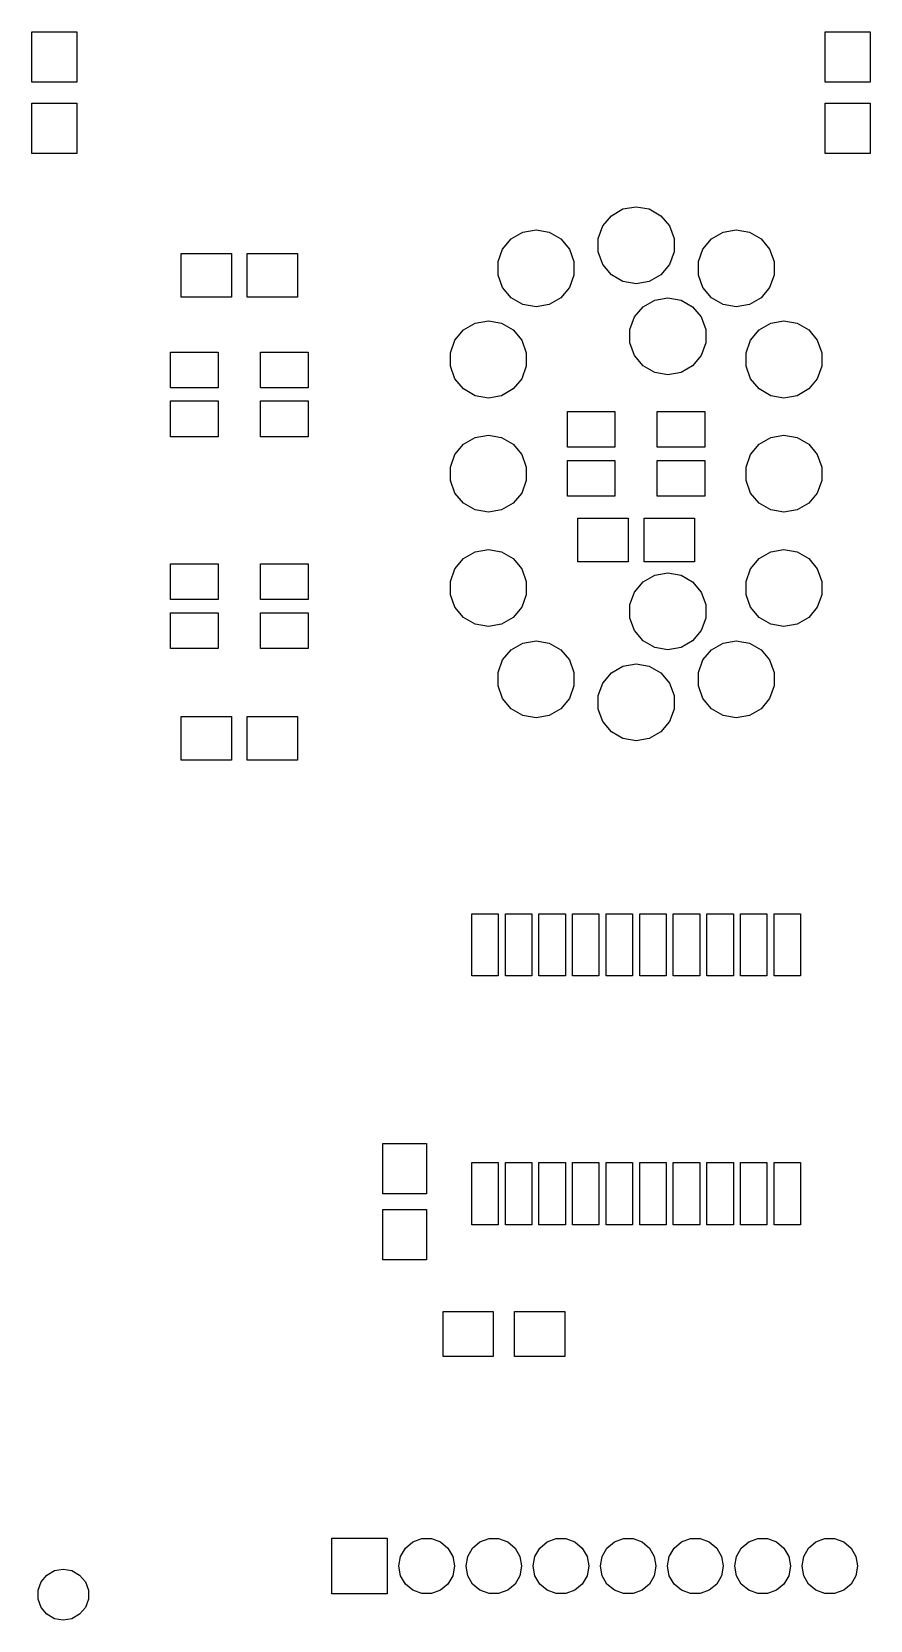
# Model space of a CAD drawing. Extents: x 74 to 226, y -103 to -43.
# Drawn here: x 117.2 to 148.8, y -103.3 to -43.3 of the extents above; entities that cross this region are included whole.
import ezdxf

# ---------------------------------------------------------------- set-up
doc = ezdxf.new("R2010")
doc.units = 0
doc.header["$MEASUREMENT"] = 0
doc.layers.add('BLACK', color=7, linetype='CONTINUOUS')

msp = doc.modelspace()

# ---------------------------------------------------------------- linework, layer by layer
at = {"layer": 'Black'}
for p, q in [((117.15, -45.2), (117.15, -43.3)), ((117.15, -43.3), (118.85, -43.3)), ((118.85, -43.3), (118.85, -45.2)), ((147.15, -45.2), (147.15, -43.3)), ((147.15, -43.3), (148.85, -43.3)), ((148.85, -43.3), (148.85, -45.2)), ((118.85, -45.2), (117.15, -45.2)), ((148.85, -45.2), (147.15, -45.2)), ((117.15, -47.9), (117.15, -46)), ((117.15, -46), (118.85, -46)), ((118.85, -46), (118.85, -47.9)), ((147.15, -47.9), (147.15, -46)), ((147.15, -46), (148.85, -46)), ((148.85, -46), (148.85, -47.9)), ((118.85, -47.9), (117.15, -47.9)), ((148.85, -47.9), (147.15, -47.9)), ((138.739, -50.6362), (139.064, -50.249)), ((139.064, -50.249), (139.502, -49.9962)), ((139.502, -49.9962), (140, -49.9085)), ((140, -49.9085), (140.498, -49.9962)), ((140.498, -49.9962), (140.936, -50.249)), ((140.936, -50.249), (141.261, -50.6362)), ((135.278, -51.123), (135.716, -50.8702)), ((135.716, -50.8702), (136.214, -50.7825)), ((136.214, -50.7825), (136.712, -50.8702)), ((136.712, -50.8702), (137.15, -51.123)), ((138.567, -51.1112), (138.739, -50.6362)), ((141.261, -50.6362), (141.433, -51.1112)), ((142.85, -51.123), (143.288, -50.8702)), ((143.288, -50.8702), (143.786, -50.7825)), ((143.786, -50.7825), (144.284, -50.8702)), ((144.284, -50.8702), (144.722, -51.123)), ((134.781, -51.9852), (134.953, -51.5102)), ((134.953, -51.5102), (135.278, -51.123)), ((137.15, -51.123), (137.475, -51.5102)), ((137.475, -51.5102), (137.647, -51.9852)), ((138.567, -51.6168), (138.567, -51.1112)), ((141.433, -51.1112), (141.433, -51.6168)), ((142.353, -51.9852), (142.525, -51.5102)), ((142.525, -51.5102), (142.85, -51.123)), ((144.722, -51.123), (145.047, -51.5102)), ((145.047, -51.5102), (145.219, -51.9852)), ((122.8, -53.325), (122.8, -51.675)), ((122.8, -51.675), (124.7, -51.675)), ((124.7, -51.675), (124.7, -53.325)), ((125.3, -53.325), (125.3, -51.675)), ((125.3, -51.675), (127.2, -51.675)), ((127.2, -51.675), (127.2, -53.325)), ((134.781, -52.4908), (134.781, -51.9852)), ((137.647, -51.9852), (137.647, -52.4908)), ((138.739, -52.0918), (138.567, -51.6168)), ((139.064, -52.479), (138.739, -52.0918)), ((141.261, -52.0918), (140.936, -52.479)), ((141.433, -51.6168), (141.261, -52.0918)), ((142.353, -52.4908), (142.353, -51.9852)), ((145.219, -51.9852), (145.219, -52.4908)), ((134.953, -52.9658), (134.781, -52.4908)), ((137.647, -52.4908), (137.475, -52.9658)), ((139.502, -52.7318), (139.064, -52.479)), ((140, -52.8195), (139.502, -52.7318)), ((140.498, -52.7318), (140, -52.8195)), ((140.936, -52.479), (140.498, -52.7318)), ((142.525, -52.9658), (142.353, -52.4908)), ((145.219, -52.4908), (145.047, -52.9658)), ((124.7, -53.325), (122.8, -53.325)), ((127.2, -53.325), (125.3, -53.325)), ((135.278, -53.353), (134.953, -52.9658)), ((135.716, -53.6058), (135.278, -53.353)), ((137.15, -53.353), (136.712, -53.6058)), ((137.475, -52.9658), (137.15, -53.353)), ((140.702, -53.4352), (141.2, -53.3475)), ((141.2, -53.3475), (141.698, -53.4352)), ((142.85, -53.353), (142.525, -52.9658)), ((143.288, -53.6058), (142.85, -53.353)), ((144.722, -53.353), (144.284, -53.6058)), ((145.047, -52.9658), (144.722, -53.353)), ((136.214, -53.6935), (135.716, -53.6058)), ((136.712, -53.6058), (136.214, -53.6935)), ((139.939, -54.0752), (140.264, -53.688)), ((140.264, -53.688), (140.702, -53.4352)), ((141.698, -53.4352), (142.136, -53.688)), ((142.136, -53.688), (142.461, -54.0752)), ((143.786, -53.6935), (143.288, -53.6058)), ((144.284, -53.6058), (143.786, -53.6935)), ((133.151, -54.9542), (133.476, -54.567)), ((133.476, -54.567), (133.914, -54.3142)), ((133.914, -54.3142), (134.412, -54.2265)), ((134.412, -54.2265), (134.91, -54.3142)), ((134.91, -54.3142), (135.348, -54.567)), ((135.348, -54.567), (135.673, -54.9542)), ((139.767, -54.5502), (139.939, -54.0752)), ((139.767, -55.0558), (139.767, -54.5502)), ((142.461, -54.0752), (142.633, -54.5502)), ((142.633, -54.5502), (142.633, -55.0558)), ((144.327, -54.9542), (144.652, -54.567)), ((144.652, -54.567), (145.09, -54.3142)), ((145.09, -54.3142), (145.588, -54.2265)), ((145.588, -54.2265), (146.086, -54.3142)), ((146.086, -54.3142), (146.524, -54.567)), ((146.524, -54.567), (146.849, -54.9542)), ((132.979, -55.4292), (133.151, -54.9542)), ((135.673, -54.9542), (135.845, -55.4292)), ((139.939, -55.5308), (139.767, -55.0558)), ((142.633, -55.0558), (142.461, -55.5308)), ((144.155, -55.4292), (144.327, -54.9542)), ((146.849, -54.9542), (147.021, -55.4292)), ((122.4, -56.75), (122.4, -55.4)), ((122.4, -55.4), (124.2, -55.4)), ((124.2, -55.4), (124.2, -56.75)), ((125.8, -56.75), (125.8, -55.4)), ((125.8, -55.4), (127.6, -55.4)), ((127.6, -55.4), (127.6, -56.75)), ((132.979, -55.9348), (132.979, -55.4292)), ((135.845, -55.4292), (135.845, -55.9348)), ((140.264, -55.918), (139.939, -55.5308)), ((142.461, -55.5308), (142.136, -55.918)), ((144.155, -55.9348), (144.155, -55.4292)), ((147.021, -55.4292), (147.021, -55.9348)), ((133.151, -56.4098), (132.979, -55.9348)), ((133.476, -56.797), (133.151, -56.4098)), ((135.673, -56.4098), (135.348, -56.797)), ((135.845, -55.9348), (135.673, -56.4098)), ((140.702, -56.1708), (140.264, -55.918)), ((141.2, -56.2585), (140.702, -56.1708)), ((141.698, -56.1708), (141.2, -56.2585)), ((142.136, -55.918), (141.698, -56.1708)), ((144.327, -56.4098), (144.155, -55.9348)), ((144.652, -56.797), (144.327, -56.4098)), ((146.849, -56.4098), (146.524, -56.797)), ((147.021, -55.9348), (146.849, -56.4098)), ((124.2, -56.75), (122.4, -56.75)), ((127.6, -56.75), (125.8, -56.75)), ((133.914, -57.0498), (133.476, -56.797)), ((135.348, -56.797), (134.91, -57.0498)), ((145.09, -57.0498), (144.652, -56.797)), ((146.524, -56.797), (146.086, -57.0498)), ((122.4, -58.6), (122.4, -57.25)), ((122.4, -57.25), (124.2, -57.25)), ((124.2, -57.25), (124.2, -58.6)), ((125.8, -58.6), (125.8, -57.25)), ((125.8, -57.25), (127.6, -57.25)), ((127.6, -57.25), (127.6, -58.6)), ((134.412, -57.1375), (133.914, -57.0498)), ((134.91, -57.0498), (134.412, -57.1375)), ((145.588, -57.1375), (145.09, -57.0498)), ((146.086, -57.0498), (145.588, -57.1375)), ((137.4, -59), (137.4, -57.65)), ((137.4, -57.65), (139.2, -57.65)), ((139.2, -57.65), (139.2, -59)), ((140.8, -59), (140.8, -57.65)), ((140.8, -57.65), (142.6, -57.65)), ((142.6, -57.65), (142.6, -59)), ((124.2, -58.6), (122.4, -58.6)), ((127.6, -58.6), (125.8, -58.6)), ((133.476, -58.885), (133.914, -58.6322)), ((133.914, -58.6322), (134.412, -58.5445)), ((134.412, -58.5445), (134.91, -58.6322)), ((134.91, -58.6322), (135.348, -58.885)), ((144.652, -58.885), (145.09, -58.6322)), ((145.09, -58.6322), (145.588, -58.5445)), ((145.588, -58.5445), (146.086, -58.6322)), ((146.086, -58.6322), (146.524, -58.885)), ((132.979, -59.7472), (133.151, -59.2722)), ((133.151, -59.2722), (133.476, -58.885)), ((135.348, -58.885), (135.673, -59.2722)), ((135.673, -59.2722), (135.845, -59.7472)), ((139.2, -59), (137.4, -59)), ((142.6, -59), (140.8, -59)), ((144.155, -59.7472), (144.327, -59.2722)), ((144.327, -59.2722), (144.652, -58.885)), ((146.524, -58.885), (146.849, -59.2722)), ((146.849, -59.2722), (147.021, -59.7472)), ((132.979, -60.2528), (132.979, -59.7472)), ((135.845, -59.7472), (135.845, -60.2528)), ((137.4, -60.85), (137.4, -59.5)), ((137.4, -59.5), (139.2, -59.5)), ((139.2, -59.5), (139.2, -60.85)), ((140.8, -60.85), (140.8, -59.5)), ((140.8, -59.5), (142.6, -59.5)), ((142.6, -59.5), (142.6, -60.85)), ((144.155, -60.2528), (144.155, -59.7472)), ((147.021, -59.7472), (147.021, -60.2528)), ((133.151, -60.7278), (132.979, -60.2528)), ((135.845, -60.2528), (135.673, -60.7278)), ((144.327, -60.7278), (144.155, -60.2528)), ((147.021, -60.2528), (146.849, -60.7278)), ((133.476, -61.115), (133.151, -60.7278)), ((133.914, -61.3678), (133.476, -61.115)), ((135.348, -61.115), (134.91, -61.3678)), ((135.673, -60.7278), (135.348, -61.115)), ((139.2, -60.85), (137.4, -60.85)), ((142.6, -60.85), (140.8, -60.85)), ((144.652, -61.115), (144.327, -60.7278)), ((145.09, -61.3678), (144.652, -61.115)), ((146.524, -61.115), (146.086, -61.3678)), ((146.849, -60.7278), (146.524, -61.115)), ((134.412, -61.4555), (133.914, -61.3678)), ((134.91, -61.3678), (134.412, -61.4555)), ((137.8, -63.325), (137.8, -61.675)), ((137.8, -61.675), (139.7, -61.675)), ((139.7, -61.675), (139.7, -63.325)), ((140.3, -63.325), (140.3, -61.675)), ((140.3, -61.675), (142.2, -61.675)), ((142.2, -61.675), (142.2, -63.325)), ((145.588, -61.4555), (145.09, -61.3678)), ((146.086, -61.3678), (145.588, -61.4555)), ((133.476, -63.203), (133.914, -62.9502)), ((133.914, -62.9502), (134.412, -62.8625)), ((134.412, -62.8625), (134.91, -62.9502)), ((134.91, -62.9502), (135.348, -63.203)), ((144.652, -63.203), (145.09, -62.9502)), ((145.09, -62.9502), (145.588, -62.8625)), ((145.588, -62.8625), (146.086, -62.9502)), ((146.086, -62.9502), (146.524, -63.203)), ((122.4, -64.75), (122.4, -63.4)), ((122.4, -63.4), (124.2, -63.4)), ((124.2, -63.4), (124.2, -64.75)), ((125.8, -64.75), (125.8, -63.4)), ((125.8, -63.4), (127.6, -63.4)), ((127.6, -63.4), (127.6, -64.75)), ((132.979, -64.0652), (133.151, -63.5902)), ((133.151, -63.5902), (133.476, -63.203)), ((135.348, -63.203), (135.673, -63.5902)), ((135.673, -63.5902), (135.845, -64.0652)), ((139.7, -63.325), (137.8, -63.325)), ((142.2, -63.325), (140.3, -63.325)), ((144.155, -64.0652), (144.327, -63.5902)), ((144.327, -63.5902), (144.652, -63.203)), ((146.524, -63.203), (146.849, -63.5902)), ((146.849, -63.5902), (147.021, -64.0652)), ((132.979, -64.5708), (132.979, -64.0652)), ((135.845, -64.0652), (135.845, -64.5708)), ((139.939, -64.4692), (140.264, -64.082)), ((140.264, -64.082), (140.702, -63.8292)), ((140.702, -63.8292), (141.2, -63.7415)), ((141.2, -63.7415), (141.698, -63.8292)), ((141.698, -63.8292), (142.136, -64.082)), ((142.136, -64.082), (142.461, -64.4692)), ((144.155, -64.5708), (144.155, -64.0652)), ((147.021, -64.0652), (147.021, -64.5708)), ((124.2, -64.75), (122.4, -64.75)), ((127.6, -64.75), (125.8, -64.75)), ((133.151, -65.0458), (132.979, -64.5708)), ((135.845, -64.5708), (135.673, -65.0458)), ((139.767, -64.9442), (139.939, -64.4692)), ((142.461, -64.4692), (142.633, -64.9442)), ((144.327, -65.0458), (144.155, -64.5708)), ((147.021, -64.5708), (146.849, -65.0458)), ((122.4, -66.6), (122.4, -65.25)), ((122.4, -65.25), (124.2, -65.25)), ((124.2, -65.25), (124.2, -66.6)), ((125.8, -66.6), (125.8, -65.25)), ((125.8, -65.25), (127.6, -65.25)), ((127.6, -65.25), (127.6, -66.6)), ((133.476, -65.433), (133.151, -65.0458)), ((135.673, -65.0458), (135.348, -65.433)), ((139.767, -65.4498), (139.767, -64.9442)), ((142.633, -64.9442), (142.633, -65.4498)), ((144.652, -65.433), (144.327, -65.0458)), ((146.849, -65.0458), (146.524, -65.433)), ((133.914, -65.6858), (133.476, -65.433)), ((134.412, -65.7735), (133.914, -65.6858)), ((134.91, -65.6858), (134.412, -65.7735)), ((135.348, -65.433), (134.91, -65.6858)), ((139.939, -65.9248), (139.767, -65.4498)), ((140.264, -66.312), (139.939, -65.9248)), ((142.461, -65.9248), (142.136, -66.312)), ((142.633, -65.4498), (142.461, -65.9248)), ((145.09, -65.6858), (144.652, -65.433)), ((145.588, -65.7735), (145.09, -65.6858)), ((146.086, -65.6858), (145.588, -65.7735)), ((146.524, -65.433), (146.086, -65.6858)), ((124.2, -66.6), (122.4, -66.6)), ((127.6, -66.6), (125.8, -66.6)), ((135.278, -66.647), (135.716, -66.3942)), ((135.716, -66.3942), (136.214, -66.3065)), ((136.214, -66.3065), (136.712, -66.3942)), ((136.712, -66.3942), (137.15, -66.647)), ((140.702, -66.5648), (140.264, -66.312)), ((141.2, -66.6525), (140.702, -66.5648)), ((141.698, -66.5648), (141.2, -66.6525)), ((142.136, -66.312), (141.698, -66.5648)), ((142.85, -66.647), (143.288, -66.3942)), ((143.288, -66.3942), (143.786, -66.3065)), ((143.786, -66.3065), (144.284, -66.3942)), ((144.284, -66.3942), (144.722, -66.647)), ((134.781, -67.5092), (134.953, -67.0342)), ((134.953, -67.0342), (135.278, -66.647)), ((137.15, -66.647), (137.475, -67.0342)), ((137.475, -67.0342), (137.647, -67.5092)), ((139.502, -67.2682), (140, -67.1805)), ((140, -67.1805), (140.498, -67.2682)), ((142.353, -67.5092), (142.525, -67.0342)), ((142.525, -67.0342), (142.85, -66.647)), ((144.722, -66.647), (145.047, -67.0342)), ((145.047, -67.0342), (145.219, -67.5092)), ((134.781, -68.0148), (134.781, -67.5092)), ((137.647, -67.5092), (137.647, -68.0148)), ((138.739, -67.9082), (139.064, -67.521)), ((139.064, -67.521), (139.502, -67.2682)), ((140.498, -67.2682), (140.936, -67.521)), ((140.936, -67.521), (141.261, -67.9082)), ((142.353, -68.0148), (142.353, -67.5092)), ((145.219, -67.5092), (145.219, -68.0148)), ((134.953, -68.4898), (134.781, -68.0148)), ((137.647, -68.0148), (137.475, -68.4898)), ((138.567, -68.3832), (138.739, -67.9082)), ((138.567, -68.8888), (138.567, -68.3832)), ((141.261, -67.9082), (141.433, -68.3832)), ((141.433, -68.3832), (141.433, -68.8888)), ((142.525, -68.4898), (142.353, -68.0148)), ((145.219, -68.0148), (145.047, -68.4898)), ((135.278, -68.877), (134.953, -68.4898)), ((135.716, -69.1298), (135.278, -68.877)), ((137.15, -68.877), (136.712, -69.1298)), ((137.475, -68.4898), (137.15, -68.877)), ((138.739, -69.3638), (138.567, -68.8888)), ((141.433, -68.8888), (141.261, -69.3638)), ((142.85, -68.877), (142.525, -68.4898)), ((143.288, -69.1298), (142.85, -68.877)), ((144.722, -68.877), (144.284, -69.1298)), ((145.047, -68.4898), (144.722, -68.877)), ((122.8, -70.825), (122.8, -69.175)), ((122.8, -69.175), (124.7, -69.175)), ((124.7, -69.175), (124.7, -70.825)), ((125.3, -70.825), (125.3, -69.175)), ((125.3, -69.175), (127.2, -69.175)), ((127.2, -69.175), (127.2, -70.825)), ((136.214, -69.2175), (135.716, -69.1298)), ((136.712, -69.1298), (136.214, -69.2175)), ((139.064, -69.751), (138.739, -69.3638)), ((141.261, -69.3638), (140.936, -69.751)), ((143.786, -69.2175), (143.288, -69.1298)), ((144.284, -69.1298), (143.786, -69.2175)), ((139.502, -70.0038), (139.064, -69.751)), ((140, -70.0915), (139.502, -70.0038)), ((140.498, -70.0038), (140, -70.0915)), ((140.936, -69.751), (140.498, -70.0038)), ((124.7, -70.825), (122.8, -70.825)), ((127.2, -70.825), (125.3, -70.825)), ((133.785, -78.975), (133.785, -76.625)), ((133.785, -76.625), (134.785, -76.625)), ((134.785, -76.625), (134.785, -78.975)), ((135.055, -78.975), (135.055, -76.625)), ((135.055, -76.625), (136.055, -76.625)), ((136.055, -76.625), (136.055, -78.975)), ((136.325, -78.975), (136.325, -76.625)), ((136.325, -76.625), (137.325, -76.625)), ((137.325, -76.625), (137.325, -78.975)), ((137.595, -78.975), (137.595, -76.625)), ((137.595, -76.625), (138.595, -76.625)), ((138.595, -76.625), (138.595, -78.975)), ((138.865, -78.975), (138.865, -76.625)), ((138.865, -76.625), (139.865, -76.625)), ((139.865, -76.625), (139.865, -78.975)), ((140.135, -78.975), (140.135, -76.625)), ((140.135, -76.625), (141.135, -76.625)), ((141.135, -76.625), (141.135, -78.975)), ((141.405, -78.975), (141.405, -76.625)), ((141.405, -76.625), (142.405, -76.625)), ((142.405, -76.625), (142.405, -78.975)), ((142.675, -78.975), (142.675, -76.625)), ((142.675, -76.625), (143.675, -76.625)), ((143.675, -76.625), (143.675, -78.975)), ((143.945, -78.975), (143.945, -76.625)), ((143.945, -76.625), (144.945, -76.625)), ((144.945, -76.625), (144.945, -78.975)), ((145.215, -78.975), (145.215, -76.625)), ((145.215, -76.625), (146.215, -76.625)), ((146.215, -76.625), (146.215, -78.975)), ((134.785, -78.975), (133.785, -78.975)), ((136.055, -78.975), (135.055, -78.975)), ((137.325, -78.975), (136.325, -78.975)), ((138.595, -78.975), (137.595, -78.975)), ((139.865, -78.975), (138.865, -78.975)), ((141.135, -78.975), (140.135, -78.975)), ((142.405, -78.975), (141.405, -78.975)), ((143.675, -78.975), (142.675, -78.975)), ((144.945, -78.975), (143.945, -78.975)), ((146.215, -78.975), (145.215, -78.975)), ((130.425, -87.2), (130.425, -85.3)), ((130.425, -85.3), (132.075, -85.3)), ((132.075, -85.3), (132.075, -87.2)), ((133.785, -88.375), (133.785, -86.025)), ((133.785, -86.025), (134.785, -86.025)), ((134.785, -86.025), (134.785, -88.375)), ((135.055, -88.375), (135.055, -86.025)), ((135.055, -86.025), (136.055, -86.025)), ((136.055, -86.025), (136.055, -88.375)), ((136.325, -88.375), (136.325, -86.025)), ((136.325, -86.025), (137.325, -86.025)), ((137.325, -86.025), (137.325, -88.375)), ((137.595, -88.375), (137.595, -86.025)), ((137.595, -86.025), (138.595, -86.025)), ((138.595, -86.025), (138.595, -88.375)), ((138.865, -88.375), (138.865, -86.025)), ((138.865, -86.025), (139.865, -86.025)), ((139.865, -86.025), (139.865, -88.375)), ((140.135, -88.375), (140.135, -86.025)), ((140.135, -86.025), (141.135, -86.025)), ((141.135, -86.025), (141.135, -88.375)), ((141.405, -88.375), (141.405, -86.025)), ((141.405, -86.025), (142.405, -86.025)), ((142.405, -86.025), (142.405, -88.375)), ((142.675, -88.375), (142.675, -86.025)), ((142.675, -86.025), (143.675, -86.025)), ((143.675, -86.025), (143.675, -88.375)), ((143.945, -88.375), (143.945, -86.025)), ((143.945, -86.025), (144.945, -86.025)), ((144.945, -86.025), (144.945, -88.375)), ((145.215, -88.375), (145.215, -86.025)), ((145.215, -86.025), (146.215, -86.025)), ((146.215, -86.025), (146.215, -88.375)), ((132.075, -87.2), (130.425, -87.2)), ((130.425, -89.7), (130.425, -87.8)), ((130.425, -87.8), (132.075, -87.8)), ((132.075, -87.8), (132.075, -89.7)), ((134.785, -88.375), (133.785, -88.375)), ((136.055, -88.375), (135.055, -88.375)), ((137.325, -88.375), (136.325, -88.375)), ((138.595, -88.375), (137.595, -88.375)), ((139.865, -88.375), (138.865, -88.375)), ((141.135, -88.375), (140.135, -88.375)), ((142.405, -88.375), (141.405, -88.375)), ((143.675, -88.375), (142.675, -88.375)), ((144.945, -88.375), (143.945, -88.375)), ((146.215, -88.375), (145.215, -88.375)), ((132.075, -89.7), (130.425, -89.7)), ((132.7, -93.35), (132.7, -91.65)), ((132.7, -91.65), (134.6, -91.65)), ((134.6, -91.65), (134.6, -93.35)), ((135.4, -93.35), (135.4, -91.65)), ((135.4, -91.65), (137.3, -91.65)), ((137.3, -91.65), (137.3, -93.35)), ((134.6, -93.35), (132.7, -93.35)), ((137.3, -93.35), (135.4, -93.35)), ((128.49, -102.32), (128.49, -100.22)), ((128.49, -100.22), (130.59, -100.22)), ((130.59, -100.22), (130.59, -102.32)), ((131.093, -100.907), (131.276, -100.591)), ((131.276, -100.591), (131.555, -100.357)), ((131.555, -100.357), (131.898, -100.232)), ((131.898, -100.232), (132.262, -100.232)), ((132.262, -100.232), (132.605, -100.357)), ((132.605, -100.357), (132.884, -100.591)), ((132.884, -100.591), (133.067, -100.907)), ((133.633, -100.907), (133.816, -100.591)), ((133.816, -100.591), (134.095, -100.357)), ((134.095, -100.357), (134.438, -100.232)), ((134.438, -100.232), (134.802, -100.232)), ((134.802, -100.232), (135.145, -100.357)), ((135.145, -100.357), (135.424, -100.591)), ((135.424, -100.591), (135.607, -100.907)), ((136.173, -100.907), (136.356, -100.591)), ((136.356, -100.591), (136.635, -100.357)), ((136.635, -100.357), (136.978, -100.232)), ((136.978, -100.232), (137.342, -100.232)), ((137.342, -100.232), (137.685, -100.357)), ((137.685, -100.357), (137.964, -100.591)), ((137.964, -100.591), (138.147, -100.907)), ((138.713, -100.907), (138.896, -100.591)), ((138.896, -100.591), (139.175, -100.357)), ((139.175, -100.357), (139.518, -100.232)), ((139.518, -100.232), (139.882, -100.232)), ((139.882, -100.232), (140.225, -100.357)), ((140.225, -100.357), (140.504, -100.591)), ((140.504, -100.591), (140.687, -100.907)), ((141.253, -100.907), (141.436, -100.591)), ((141.436, -100.591), (141.715, -100.357)), ((141.715, -100.357), (142.058, -100.232)), ((142.058, -100.232), (142.422, -100.232)), ((142.422, -100.232), (142.765, -100.357)), ((142.765, -100.357), (143.044, -100.591)), ((143.044, -100.591), (143.227, -100.907)), ((143.793, -100.907), (143.976, -100.591)), ((143.976, -100.591), (144.255, -100.357)), ((144.255, -100.357), (144.598, -100.232)), ((144.598, -100.232), (144.962, -100.232)), ((144.962, -100.232), (145.305, -100.357)), ((145.305, -100.357), (145.584, -100.591)), ((145.584, -100.591), (145.767, -100.907)), ((146.333, -100.907), (146.516, -100.591)), ((146.516, -100.591), (146.795, -100.357)), ((146.795, -100.357), (147.138, -100.232)), ((147.138, -100.232), (147.502, -100.232)), ((147.502, -100.232), (147.845, -100.357)), ((147.845, -100.357), (148.124, -100.591)), ((148.124, -100.591), (148.307, -100.907)), ((118.01, -101.443), (118.34, -101.384)), ((118.34, -101.384), (118.67, -101.443)), ((131.03, -101.266), (131.093, -100.907)), ((131.03, -101.274), (131.03, -101.266)), ((131.093, -101.633), (131.03, -101.274)), ((133.067, -100.907), (133.13, -101.266)), ((133.13, -101.274), (133.067, -101.633)), ((133.13, -101.266), (133.13, -101.274)), ((133.57, -101.266), (133.633, -100.907)), ((133.57, -101.274), (133.57, -101.266)), ((133.633, -101.633), (133.57, -101.274)), ((135.607, -100.907), (135.67, -101.266)), ((135.67, -101.274), (135.607, -101.633)), ((135.67, -101.266), (135.67, -101.274)), ((136.11, -101.266), (136.173, -100.907)), ((136.11, -101.274), (136.11, -101.266)), ((136.173, -101.633), (136.11, -101.274)), ((138.147, -100.907), (138.21, -101.266)), ((138.21, -101.274), (138.147, -101.633)), ((138.21, -101.266), (138.21, -101.274)), ((138.65, -101.266), (138.713, -100.907)), ((138.65, -101.274), (138.65, -101.266)), ((138.713, -101.633), (138.65, -101.274)), ((140.687, -100.907), (140.75, -101.266)), ((140.75, -101.274), (140.687, -101.633)), ((140.75, -101.266), (140.75, -101.274)), ((141.19, -101.266), (141.253, -100.907)), ((141.19, -101.274), (141.19, -101.266)), ((141.253, -101.633), (141.19, -101.274)), ((143.227, -100.907), (143.29, -101.266)), ((143.29, -101.274), (143.227, -101.633)), ((143.29, -101.266), (143.29, -101.274)), ((143.73, -101.266), (143.793, -100.907)), ((143.73, -101.274), (143.73, -101.266)), ((143.793, -101.633), (143.73, -101.274)), ((145.767, -100.907), (145.83, -101.266)), ((145.83, -101.274), (145.767, -101.633)), ((145.83, -101.266), (145.83, -101.274)), ((146.27, -101.266), (146.333, -100.907)), ((146.27, -101.274), (146.27, -101.266)), ((146.333, -101.633), (146.27, -101.274)), ((148.307, -100.907), (148.37, -101.266)), ((148.37, -101.274), (148.307, -101.633)), ((148.37, -101.266), (148.37, -101.274)), ((117.389, -102.182), (117.504, -101.867)), ((117.504, -101.867), (117.719, -101.61)), ((117.719, -101.61), (118.01, -101.443)), ((118.67, -101.443), (118.961, -101.61)), ((118.961, -101.61), (119.176, -101.867)), ((119.176, -101.867), (119.291, -102.182)), ((131.276, -101.949), (131.093, -101.633)), ((131.555, -102.183), (131.276, -101.949)), ((132.884, -101.949), (132.605, -102.183)), ((133.067, -101.633), (132.884, -101.949)), ((133.816, -101.949), (133.633, -101.633)), ((134.095, -102.183), (133.816, -101.949)), ((135.424, -101.949), (135.145, -102.183)), ((135.607, -101.633), (135.424, -101.949)), ((136.356, -101.949), (136.173, -101.633)), ((136.635, -102.183), (136.356, -101.949)), ((137.964, -101.949), (137.685, -102.183)), ((138.147, -101.633), (137.964, -101.949)), ((138.896, -101.949), (138.713, -101.633)), ((139.175, -102.183), (138.896, -101.949)), ((140.504, -101.949), (140.225, -102.183)), ((140.687, -101.633), (140.504, -101.949)), ((141.436, -101.949), (141.253, -101.633)), ((141.715, -102.183), (141.436, -101.949)), ((143.044, -101.949), (142.765, -102.183)), ((143.227, -101.633), (143.044, -101.949)), ((143.976, -101.949), (143.793, -101.633)), ((144.255, -102.183), (143.976, -101.949)), ((145.584, -101.949), (145.305, -102.183)), ((145.767, -101.633), (145.584, -101.949)), ((146.516, -101.949), (146.333, -101.633)), ((146.795, -102.183), (146.516, -101.949)), ((148.124, -101.949), (147.845, -102.183)), ((148.307, -101.633), (148.124, -101.949)), ((117.389, -102.518), (117.389, -102.182)), ((117.504, -102.833), (117.389, -102.518)), ((119.291, -102.518), (119.176, -102.833)), ((119.291, -102.182), (119.291, -102.518)), ((130.59, -102.32), (128.49, -102.32)), ((131.898, -102.308), (131.555, -102.183)), ((132.262, -102.308), (131.898, -102.308)), ((132.605, -102.183), (132.262, -102.308)), ((134.438, -102.308), (134.095, -102.183)), ((134.802, -102.308), (134.438, -102.308)), ((135.145, -102.183), (134.802, -102.308)), ((136.978, -102.308), (136.635, -102.183)), ((137.342, -102.308), (136.978, -102.308)), ((137.685, -102.183), (137.342, -102.308)), ((139.518, -102.308), (139.175, -102.183)), ((139.882, -102.308), (139.518, -102.308)), ((140.225, -102.183), (139.882, -102.308)), ((142.058, -102.308), (141.715, -102.183)), ((142.422, -102.308), (142.058, -102.308)), ((142.765, -102.183), (142.422, -102.308)), ((144.598, -102.308), (144.255, -102.183)), ((144.962, -102.308), (144.598, -102.308)), ((145.305, -102.183), (144.962, -102.308)), ((147.138, -102.308), (146.795, -102.183)), ((147.502, -102.308), (147.138, -102.308)), ((147.845, -102.183), (147.502, -102.308)), ((117.719, -103.09), (117.504, -102.833)), ((118.01, -103.257), (117.719, -103.09)), ((118.961, -103.09), (118.67, -103.257)), ((119.176, -102.833), (118.961, -103.09)), ((118.34, -103.316), (118.01, -103.257)), ((118.67, -103.257), (118.34, -103.316))]:
    msp.add_line(p, q, dxfattribs=at)

doc.saveas('drawing.dxf')
